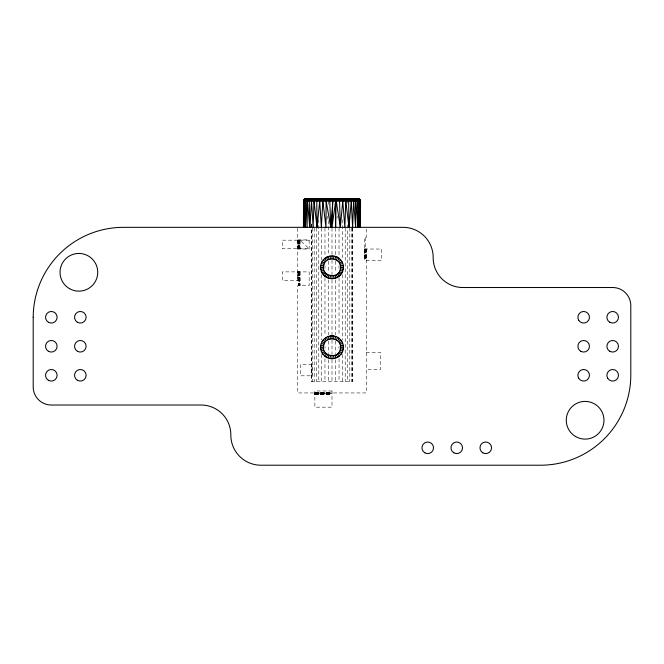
<?xml version="1.0" encoding="UTF-8"?>
<svg xmlns="http://www.w3.org/2000/svg" width="664" height="664" viewBox="0 0 664 664"><rect width="100%" height="100%" fill="white"/><g stroke="black" fill="none" stroke-linecap="round" stroke-linejoin="round"><path stroke-width="0.5" stroke-dasharray="3.32 2.49" d="M327.053 219.253L327.46 216.223M336.98 218.24L337.279 216.223M309.158 240.185L282.316 240.185L282.316 248.751L309.158 248.751L300.02 240.185L300.02 248.751M364.553 249.033L381.684 249.033L381.684 260.454L364.553 260.454L364.553 237.612L366.262 237.612L366.262 227.337M299.447 280.449L282.316 280.449L282.316 271.883L309.158 271.883L309.158 285.586L297.738 285.586L297.738 392.947L366.262 392.947L366.262 249.033M366.262 352.401L380.538 352.401L380.538 369.533L366.262 369.533M314.869 392.374L332 392.474M314.869 392.565L332 392.565M314.869 392.656L332 392.739M314.869 392.864L332 392.905M314.869 393.345L332 393.345M314.869 393.553L332 393.47M314.869 393.686L332 393.686M314.869 393.86L332 393.802M314.869 393.984L332 393.984M314.869 394.084L332 394.067M314.869 394.217L332 394.291M314.869 394.358L332 394.374M314.869 394.557L332 394.457M314.869 394.657L332 394.657M366.163 249.033L366.163 260.454M366.072 249.033L366.072 260.454M365.98 249.033L365.897 260.454M365.723 249.033L365.822 260.454M365.69 237.612L365.69 260.454M365.407 249.033L365.407 260.454M365.158 249.033L365.158 260.454M364.951 249.033L364.951 260.454M364.777 249.033L364.777 260.454M364.652 249.033L364.652 260.454M352.559 228.034L352.559 381.526L311.441 381.526L311.441 223.884M352.244 228.034L352.244 381.526M351.322 228.034L351.322 381.526M349.803 228.034L349.803 381.526M347.745 201.067L347.745 203.142M347.745 224.922L347.745 381.526M345.214 228.034L345.214 381.526M342.275 219.734L342.275 260.18M342.275 274.705L342.275 340.034M342.275 354.559L342.275 381.526M339.03 228.034L339.03 256.03M339.03 265.368L339.03 268.48M339.03 277.809L339.03 335.893M339.03 346.259L339.03 348.334M339.03 358.709L339.03 381.526M335.569 228.034L335.569 255.001M335.569 261.218L335.569 272.63M335.569 279.884L335.569 334.855M335.569 341.072L335.569 353.522M335.569 359.747L335.569 381.526M332 228.034L332 255.001M332 260.18L332 274.705M332 279.884L332 334.855M332 340.034L332 354.559M332 359.747L332 381.526M328.431 201.067L328.431 205.218M328.431 220.772L328.431 255.001M328.431 261.218L328.431 272.63M328.431 279.884L328.431 334.855M328.431 341.072L328.431 353.522M328.431 359.747L328.431 381.526M324.97 228.034L324.97 256.03M324.97 265.368L324.97 268.48M324.97 277.809L324.97 335.893M324.97 346.259L324.97 348.334M324.97 358.709L324.97 381.526M321.725 228.034L321.725 260.18M321.725 274.705L321.725 340.034M321.725 354.559L321.725 381.526M318.786 219.734L318.786 381.526M316.255 228.034L316.255 381.526M314.197 228.034L314.197 381.526M312.678 228.034L312.678 381.526M311.756 223.884L311.756 381.526M300.02 271.883L300.02 285.586M299.921 240.185L299.921 248.751M299.921 271.883L299.921 285.586M299.738 240.185L299.721 248.751M299.738 271.883L299.829 285.586M299.655 240.185L299.58 248.751M299.58 271.883L299.655 285.586M299.447 239.903L299.447 249.033M299.447 271.883L299.447 285.586L299.348 271.883M299.423 240.185L299.431 248.751M299.223 240.185L299.223 248.751L299.049 240.185M299.223 271.883L299.223 280.449M299.049 271.883L299.165 285.586M298.916 240.185L298.916 248.751M298.916 271.883L298.916 285.586M298.841 240.185L298.841 248.751M298.841 271.883L298.841 280.449M298.709 240.185L298.709 248.751M298.709 271.883L298.709 285.586M298.592 240.185L298.534 248.751M298.592 271.883L298.534 285.586M298.41 240.185L298.41 248.751M298.41 271.883L298.41 285.586M298.319 240.185L298.227 248.751M298.277 271.883L298.31 285.586M298.178 248.751L298.103 240.185L298.02 248.751M298.178 271.883L298.103 280.449L298.036 271.883M297.837 240.185L297.837 248.751M297.837 271.883L297.837 280.449M297.738 228.3L297.738 239.903L309.158 239.903L309.158 249.033L297.738 249.033L297.738 280.449M297.738 240.185L297.738 248.751M312.014 364.387L300.593 364.387L300.593 375.807L312.014 375.807L312.014 364.387M332 390.971L314.869 390.971L314.869 407.181L332 407.181L332 390.971M332 393.171L314.869 393.171L332 393.229"/><path stroke-width="1" d="M353.787 198.785L355.24 199.598L355.68 201.067L355.655 227.337L353.605 200.669L353.007 199.316L351.895 198.785M303.448 227.337L303.531 200.669L304.311 199.316L306.146 198.785M305.755 198.818L304.427 199.598L303.896 201.067L303.855 227.337L303.498 201.067L360.552 201.067L360.452 227.337L359.722 200.669L358.958 199.316L357.531 198.785M359.755 201.067L359.631 227.337L358.734 200.669L358.004 199.316L356.626 198.785M326.588 198.785L326.124 200.669L325.982 227.337L322.853 201.067L323.584 198.785M309.382 198.785L308.121 199.316L307.449 200.669L307.075 227.337L305.872 201.067L306.619 199.316L307.963 198.785M335.876 198.785L335.627 227.337L335.627 201.067L332 227.337L332.788 198.818M360.212 206.122L360.32 200.669L358.477 198.818M355.68 201.067L358.021 227.337L358.767 201.067M303.896 201.067L305.075 227.337L305.872 201.067M315.45 198.785L314.52 199.316L314.031 200.669L313.134 227.337L311.516 201.067L312.097 199.316L313.151 198.785M344.682 198.785L345.786 201.067L344.857 227.337L342.682 200.287L341.869 198.785M314.006 201.067L317.027 227.337L319.782 200.287L320.704 198.785M353.63 201.067L352.617 227.337L351.248 200.669L350.725 199.316L349.729 198.785M322.853 201.067L321.351 227.337L319.724 201.067M307.415 201.067L309.781 227.337L311.516 201.067M326.115 201.067L330.788 227.337L332.847 201.067M323.567 268.796L320.753 269.293L320.579 267.31L320.753 265.326L323.567 265.824C325.003 254.876 342.823 258.022 340.433 268.796C338.997 279.743 321.177 276.606 323.567 265.824M323.567 348.749L320.753 349.239L320.579 347.255L320.753 345.272L323.567 345.77C325.003 334.822 342.823 337.968 340.433 348.749C338.997 359.689 321.177 356.551 323.567 345.77M340.433 265.824L343.246 265.326L343.421 267.31L343.246 269.293L340.433 268.796M345.786 201.067L348.982 227.337L351.273 201.067M340.433 345.77L343.246 345.272L343.421 347.255L343.246 349.239L340.433 348.749M336.216 201.067L340.358 227.337L342.732 201.067M330.514 275.743L330.016 278.556L324.654 276.058L321.268 271.219L323.949 270.24M333.486 258.877L333.984 256.063M330.514 355.697L330.016 358.51L332 358.676L333.984 358.51L333.486 355.697M333.486 338.823L333.984 336.009L332 335.835L330.016 336.009L330.514 338.823M328.091 278.042L329.07 275.361M334.93 259.259L335.909 256.578L337.71 257.416L339.346 258.562L337.503 260.753M328.091 357.987L329.07 355.306M334.93 339.213L335.909 336.523M333.486 275.743L333.984 278.556L339.346 276.058L342.732 271.219L340.051 270.24M326.497 260.753L324.654 258.562L326.29 257.416A11.421 11.421 0 0 1 343.421 267.31A11.421 11.421 0 0 1 326.29 277.203L327.717 274.73M336.283 259.89L337.71 257.416M327.717 354.676L326.29 357.149L324.654 356.004L326.497 353.821M336.283 339.843L337.71 337.37L339.346 338.507L337.503 340.698M324.654 276.058L326.497 273.875M329.668 198.785L330.788 227.337M323.252 274.655L325.435 272.813M338.565 261.807L340.748 259.973M325.435 352.767L323.252 354.601L322.106 352.966L324.58 351.538M338.565 341.752L340.748 339.918L341.894 341.545L339.42 342.973M322.106 273.02L324.58 271.593M339.42 263.027L341.894 261.599L342.732 263.401L340.051 264.38M326.29 277.203A11.421 11.421 0 0 1 326.29 257.416L328.091 256.578L329.07 259.259M321.268 351.165L323.949 350.185M340.051 344.325L342.732 343.354M317.981 198.785L317.193 199.316L316.761 201.067L317.027 227.337M311.117 198.785L309.955 199.316L309.308 201.067L309.781 227.337M306.876 198.785L305.473 199.316L304.693 201.067L305.075 227.337M305.382 198.818L358.668 198.818L360.021 199.598L360.552 201.067M305 198.918L359.05 198.918M304.635 199.092L359.407 199.092M304.311 199.316L359.739 199.316M304.029 199.598L360.021 199.598M303.805 199.922L360.245 199.922M303.639 200.287L360.419 200.287M303.531 200.669L360.519 200.669M320.579 267.31L323.434 267.31M340.566 267.31L343.421 267.31M320.579 347.255L323.434 347.255M340.566 347.255L343.421 347.255A11.421 11.421 0 0 1 326.29 357.149A11.421 11.421 0 0 1 326.29 337.37A11.421 11.421 0 0 1 343.421 347.255M358.087 198.785L358.668 198.818M355.373 198.785L356.676 199.316L357.373 200.669L358.021 227.337M347.313 198.785L348.625 200.669L348.982 227.337M338.922 198.785L339.52 200.669L340.358 227.337M323.949 264.38L321.268 263.401L322.106 261.599L324.58 263.027M321.268 343.354L323.949 344.325M340.051 350.185L342.732 351.165M339.42 271.593L341.894 273.02M324.58 342.973L322.106 341.545L323.252 339.918L325.435 341.752M339.42 351.538L341.894 352.966L340.748 354.601L338.565 352.767M323.252 259.973L325.435 261.807M338.565 272.813L340.748 274.655M337.503 273.875L339.346 276.058M326.497 340.698L324.654 338.507L326.29 337.37L327.717 339.843M337.503 353.821L339.346 356.004L337.71 357.149L336.283 354.676M326.29 257.416L327.717 259.89M336.283 274.73L337.71 277.203M334.93 275.361L335.909 278.042M328.091 336.523L329.07 339.213M334.93 355.306L335.909 357.987M330.016 256.063L330.514 258.877M360.353 201.067L360.452 227.337M332 255.889L332 258.744M332 275.875L332 278.731M332 335.835L332 338.69M332 355.821L332 358.676M33.2 317.267L33.2 387.618A18.144 18.144 0 0 0 52.058 405.023L201.092 405.023A29.739 29.739 0 0 1 230.831 434.754A30.096 30.096 0 0 0 260.562 465.215L540.147 465.215A90.296 90.296 0 0 0 630.8 375.284L630.8 304.934A18.144 18.144 0 0 0 611.942 287.529L462.908 287.529A29.739 29.739 0 0 1 433.169 257.798A30.096 30.096 0 0 0 403.438 227.337L123.853 227.337A90.296 90.296 0 0 0 33.2 317.267M69.454 288.632A18.858 18.858 0 0 0 97.741 272.298A18.858 18.858 0 0 0 69.454 255.972A18.858 18.858 0 0 0 69.454 288.632M575.688 436.58A18.858 18.858 0 0 0 603.974 420.254A18.858 18.858 0 0 0 575.688 403.919A18.858 18.858 0 0 0 575.688 436.58M77.431 322.289A5.802 5.802 0 0 0 86.137 317.267A5.802 5.802 0 0 0 77.431 312.246A5.802 5.802 0 0 0 77.431 322.289M77.431 351.297A5.802 5.802 0 0 0 86.137 346.276A5.802 5.802 0 0 0 77.431 341.254A5.802 5.802 0 0 0 77.431 351.297M77.431 380.314A5.802 5.802 0 0 0 86.137 375.284A5.802 5.802 0 0 0 77.431 370.263A5.802 5.802 0 0 0 77.431 380.314M48.422 322.289A5.802 5.802 0 0 0 57.129 317.267A5.802 5.802 0 0 0 48.422 312.246A5.802 5.802 0 0 0 48.422 322.289M48.422 351.297A5.802 5.802 0 0 0 57.129 346.276A5.802 5.802 0 0 0 48.422 341.254A5.802 5.802 0 0 0 48.422 351.297M48.422 380.314A5.802 5.802 0 0 0 57.129 375.284A5.802 5.802 0 0 0 48.422 370.263A5.802 5.802 0 0 0 48.422 380.314M424.827 452.831A5.802 5.802 0 0 0 433.534 447.81A5.802 5.802 0 0 0 424.827 442.788A5.802 5.802 0 0 0 424.827 452.831M453.844 452.831A5.802 5.802 0 0 0 462.542 447.81A5.802 5.802 0 0 0 453.844 442.788A5.802 5.802 0 0 0 453.844 452.831M482.852 452.831A5.802 5.802 0 0 0 491.551 447.81A5.802 5.802 0 0 0 482.852 442.788A5.802 5.802 0 0 0 482.852 452.831M609.776 322.289A5.802 5.802 0 0 0 618.474 317.267A5.802 5.802 0 0 0 609.776 312.246A5.802 5.802 0 0 0 609.776 322.289M609.776 351.297A5.802 5.802 0 0 0 618.474 346.276A5.802 5.802 0 0 0 609.776 341.254A5.802 5.802 0 0 0 609.776 351.297M607.651 378.189A5.802 5.802 0 0 0 617.703 378.189A5.802 5.802 0 0 0 612.673 369.483A5.802 5.802 0 0 0 607.651 378.189M578.643 320.164A5.802 5.802 0 0 0 588.686 320.164A5.802 5.802 0 0 0 583.664 311.466A5.802 5.802 0 0 0 578.643 320.164M580.768 351.297A5.802 5.802 0 0 0 589.466 346.276A5.802 5.802 0 0 0 580.768 341.254A5.802 5.802 0 0 0 580.768 351.297M578.643 378.189A5.802 5.802 0 0 0 588.686 378.189A5.802 5.802 0 0 0 583.664 369.483A5.802 5.802 0 0 0 578.643 378.189"/></g></svg>
